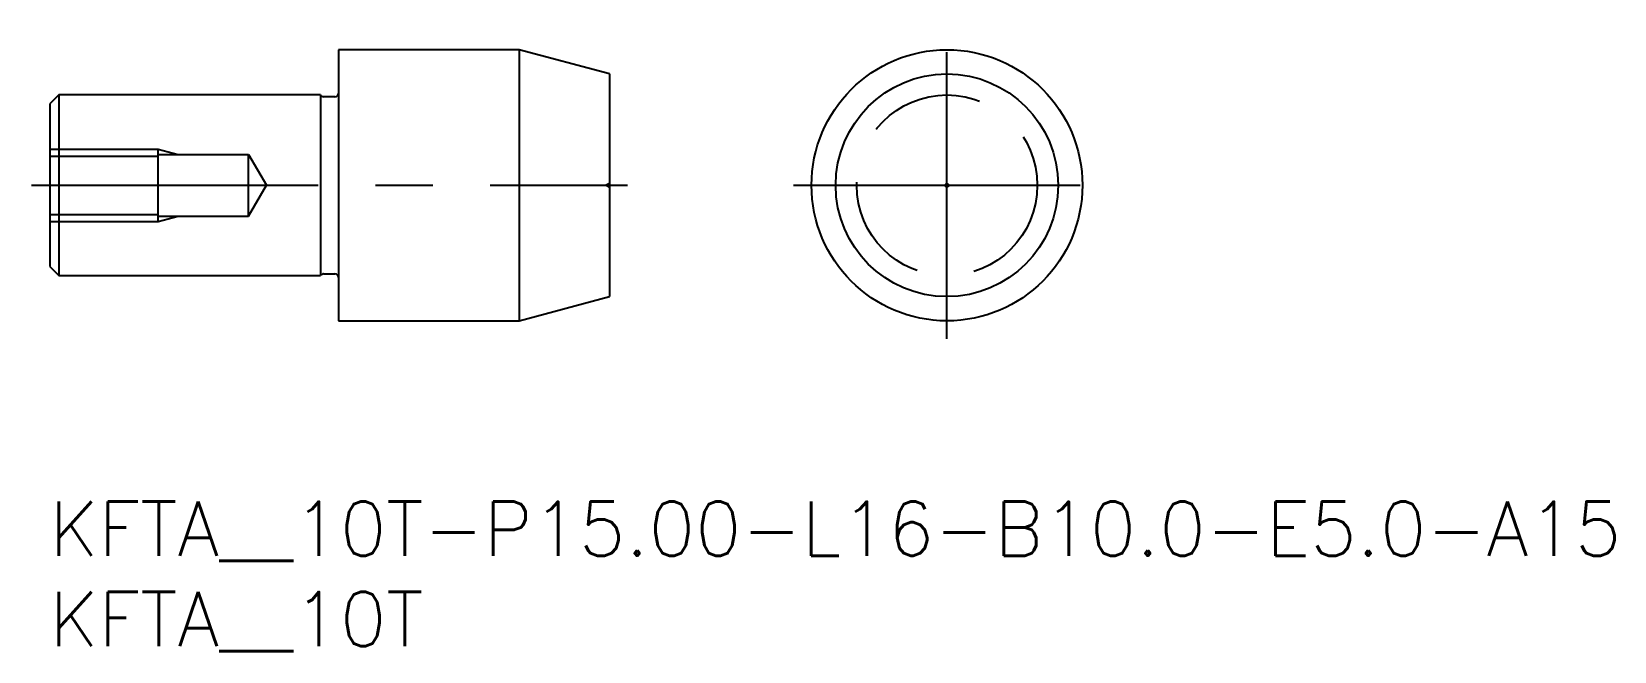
# Model space of a CAD drawing. Extents: x -1 to 86.7, y -8.3 to 26.
import ezdxf

# ---------------------------------------------------------------- set-up
doc = ezdxf.new("R2010")
doc.units = 0
doc.header["$LTSCALE"] = 0.5
doc.linetypes.add('CENTER', pattern=[50.8, 31.75, -6.35, 6.35, -6.35])
doc.linetypes.add('DASHED', pattern=[19.05, 12.7, -6.35])
for name, color, linetype in [('MSM_CENTER', 1, 'CENTER'), ('MSM_CONTINUOUS', 7, 'CONTINUOUS'), ('MSM_DASHED', 4, 'DASHED'), ('MSM_PART_NUMBER', 7, 'CONTINUOUS')]:
    doc.layers.add(name, color=color, linetype=linetype)
doc.styles.get("Standard").update_dxf_attribs({"font": 'txt.shx', "height": 1, "bigfont": 'bigfont.shx'})

# ---------------------------------------------------------------- blocks, each defined once
blk = doc.blocks.new('*U20')
at = {"layer": 'MSM_PART_NUMBER'}
blk.add_text('KFTA__10T-P15.00-L16-B10.0-E5.0-A15', height=3, dxfattribs=at).set_placement((0, -3))
blk = doc.blocks.new('*U21')
at = {"layer": 'MSM_PART_NUMBER'}
blk.add_text('KFTA__10T', height=3, dxfattribs=at).set_placement((0, -8))

msp = doc.modelspace()

# ---------------------------------------------------------------- linework, layer by layer
at = {"layer": 'MSM_CENTER'}
for p, q in [((49.694, 9), (49.694, 26)), ((-1, 17.5), (32, 17.5)), ((41.194, 17.5), (58.194, 17.5))]:
    msp.add_line(p, q, dxfattribs=at)
at = {"layer": 'MSM_CONTINUOUS'}
for p, q in [((16, 25), (16, 10)), ((26, 25), (16, 25)), ((26, 25), (26, 10)), ((31, 23.66), (26, 25)), ((31, 23.66), (31, 11.34)), ((0.5, 22.5), (0, 22)), ((0, 22), (0, 13)), ((0.5, 22.5), (0.5, 12.5)), ((15, 22.5), (0.5, 22.5)), ((15, 22.5), (15, 12.5)), ((15.8, 22.4), (15.173, 22.4)), ((0, 13), (0.5, 12.5)), ((0.5, 12.5), (15, 12.5)), ((15.173, 12.6), (15.8, 12.6)), ((26, 10), (31, 11.34)), ((16, 10), (26, 10))]:
    msp.add_line(p, q, dxfattribs=at)
for radius in [7.5, 6.16, 0.1]:
    msp.add_circle((49.694, 17.5), radius, dxfattribs=at)
for centre, start, end in [((15.173, 22.6), 210, 270), ((15.8, 22.6), 270, 0), ((15.173, 12.4), 90, 150), ((15.8, 12.4), 0, 90)]:
    msp.add_arc(centre, 0.2, start, end, dxfattribs=at)
at = {"layer": 'MSM_DASHED'}
for p, q in [((0, 19.5), (6, 19.5)), ((6, 15.5), (6, 19.5)), ((6, 19.5), (7.108, 19.2)), ((0, 19.121), (6, 19.121)), ((6, 19.2), (11.019, 19.2)), ((11.019, 15.8), (11.019, 19.2)), ((11.019, 19.2), (12, 17.5)), ((31, 17.6), (30.827, 17.5)), ((11.019, 15.8), (12, 17.5)), ((30.827, 17.5), (31, 17.4)), ((0, 15.879), (6, 15.879)), ((6, 15.8), (11.019, 15.8)), ((6, 15.5), (7.108, 15.8)), ((0, 15.5), (6, 15.5))]:
    msp.add_line(p, q, dxfattribs=at)
msp.add_circle((49.694, 17.5), 5, dxfattribs=at)

# ---------------------------------------------------------------- block references
at = {"layer": 'MSM_CONTINUOUS'}
for name in ['*U20', '*U21']:
    msp.add_blockref(name, (0, 0), dxfattribs=at)

doc.saveas('drawing.dxf')
